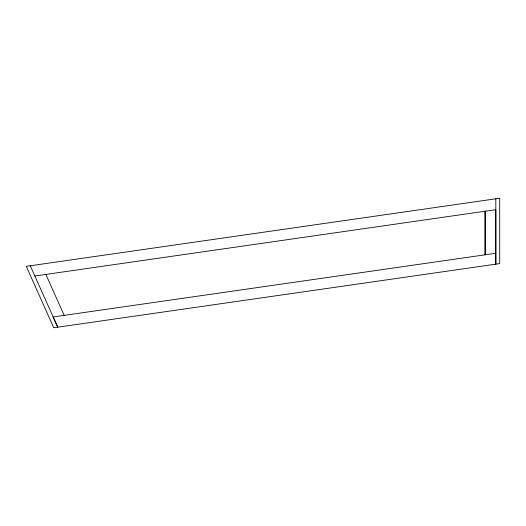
<?xml version="1.0" encoding="UTF-8"?>
<svg xmlns="http://www.w3.org/2000/svg" width="526" height="526" viewBox="0 0 526 526"><rect width="100%" height="100%" fill="white"/><g stroke="black" fill="none" stroke-linecap="round" stroke-linejoin="round"><path stroke-width="0.79" d="M34.867 276.005L495.814 209.69L495.814 264.157L495.814 198.795M495.814 253.269L53.159 316.954L57.735 327.192L30.298 265.768M45.887 274.421L64.179 315.37M485.123 211.228L485.123 254.808L485.123 211.228M499.7 198.236L26.3 266.347L53.737 327.764L499.7 263.605L499.7 198.236"/></g></svg>
